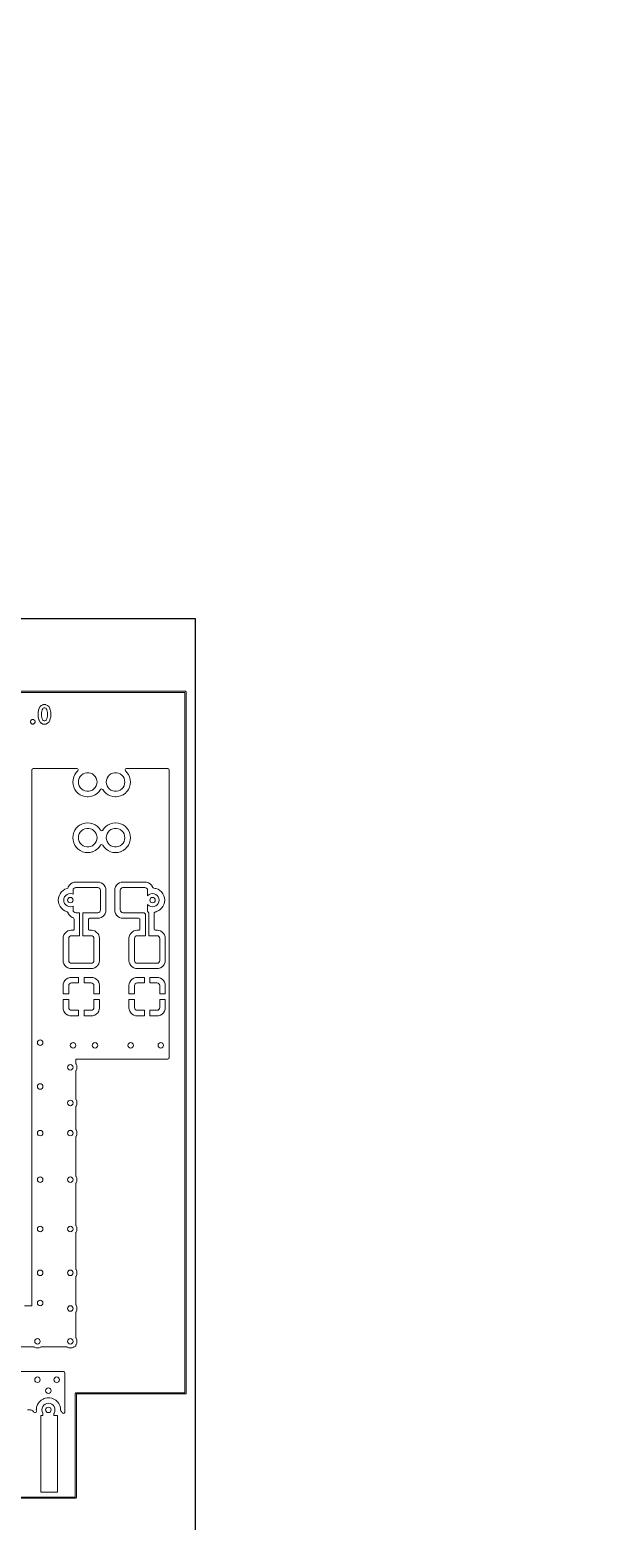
# Model space of a CAD drawing. Header units: millimetres. Extents: x 0 to 594, y 0 to 420.
# Drawn here: x 491.6 to 594, y 147.9 to 420 of the extents above; entities that cross this region are included whole.
import ezdxf

# ---------------------------------------------------------------- set-up
doc = ezdxf.new("R2010")
doc.units = ezdxf.units.MM
doc.linetypes.add('K5LT32768', pattern=[0])
picture_1 = doc.add_image_def('image2.png', size_in_pixel=(1000, 1000))

msp = doc.modelspace()

# ---------------------------------------------------------------- linework, layer by layer
at = {"color": 7, "linetype": 'K5LT32768', "lineweight": 18}
for p, q in [((520.01, 299.32), (350.01, 299.32)), ((520.08, 299.29), (520.01, 299.32)), ((350.11, 299.12), (519.91, 299.12)), ((493.65, 296.68), (493.51, 296.54)), ((493.69, 296.71), (493.65, 296.68)), ((493.73, 296.74), (493.69, 296.71)), ((494.02, 296.88), (493.73, 296.74)), ((494.08, 296.9), (494.02, 296.88)), ((494.15, 296.91), (494.08, 296.9)), ((494.44, 296.91), (494.15, 296.91)), ((494.5, 296.9), (494.44, 296.91)), ((494.57, 296.88), (494.5, 296.9)), ((494.86, 296.74), (494.57, 296.88)), ((494.89, 296.71), (494.86, 296.74)), ((494.93, 296.68), (494.89, 296.71)), ((495.08, 296.54), (494.93, 296.68)), ((519.91, 299.12), (519.91, 171.32)), ((520.11, 299.22), (520.08, 299.29)), ((520.11, 171.22), (520.11, 299.22)), ((491.8, 293.97), (491.72, 293.84)), ((491.94, 294.11), (491.8, 293.97)), ((491.97, 294.13), (491.94, 294.11)), ((492, 294.16), (491.97, 294.13)), ((492.04, 294.17), (492, 294.16)), ((492.07, 294.19), (492.04, 294.17)), ((492.11, 294.19), (492.07, 294.19)), ((492.15, 294.2), (492.11, 294.19)), ((492.19, 294.19), (492.15, 294.2)), ((492.23, 294.19), (492.19, 294.19)), ((492.26, 294.17), (492.23, 294.19)), ((492.3, 294.16), (492.26, 294.17)), ((492.33, 294.13), (492.3, 294.16)), ((492.36, 294.11), (492.33, 294.13)), ((492.51, 293.97), (492.36, 294.11)), ((492.58, 293.84), (492.51, 293.97)), ((493.15, 295.51), (493.14, 295.47)), ((493.14, 295.47), (493.14, 294.76)), ((493.14, 294.76), (493.15, 294.72)), ((493.29, 296.12), (493.15, 295.54)), ((493.15, 295.54), (493.15, 295.51)), ((493.15, 294.72), (493.15, 294.68)), ((493.15, 294.68), (493.29, 294.11)), ((493.3, 296.15), (493.29, 296.12)), ((493.29, 294.11), (493.3, 294.08)), ((493.31, 296.18), (493.3, 296.15)), ((493.3, 294.08), (493.31, 294.05)), ((493.45, 296.46), (493.31, 296.18)), ((493.31, 294.05), (493.45, 293.77)), ((493.49, 296.5), (493.45, 296.46)), ((493.51, 296.54), (493.49, 296.5)), ((493.74, 295.44), (493.86, 295.94)), ((493.74, 294.79), (493.74, 295.44)), ((493.86, 294.29), (493.74, 294.79)), ((493.86, 295.94), (493.97, 296.15)), ((493.97, 294.08), (493.86, 294.29)), ((493.97, 296.15), (494.04, 296.23)), ((494.04, 294), (493.97, 294.08)), ((494.04, 296.23), (494.22, 296.31)), ((494.22, 293.91), (494.04, 294)), ((494.22, 296.31), (494.37, 296.31)), ((494.37, 293.91), (494.22, 293.91)), ((494.37, 296.31), (494.54, 296.23)), ((494.54, 294), (494.37, 293.91)), ((494.54, 296.23), (494.62, 296.15)), ((494.62, 294.08), (494.54, 294)), ((494.62, 296.15), (494.72, 295.94)), ((494.72, 294.29), (494.62, 294.08)), ((494.72, 295.94), (494.85, 295.44)), ((494.85, 294.79), (494.72, 294.29)), ((494.85, 295.44), (494.85, 294.79)), ((495.1, 296.5), (495.08, 296.54)), ((495.13, 296.46), (495.1, 296.5)), ((495.28, 296.18), (495.13, 296.46)), ((495.13, 293.77), (495.28, 294.05)), ((495.28, 296.15), (495.28, 296.18)), ((495.3, 296.12), (495.28, 296.15)), ((495.28, 294.08), (495.3, 294.11)), ((495.28, 294.05), (495.28, 294.08)), ((495.44, 295.54), (495.3, 296.12)), ((495.3, 294.11), (495.44, 294.68)), ((495.44, 295.51), (495.44, 295.54)), ((495.45, 295.47), (495.44, 295.51)), ((495.44, 294.72), (495.45, 294.76)), ((495.44, 294.68), (495.44, 294.72)), ((495.45, 294.76), (495.45, 295.47)), ((491.72, 293.84), (491.72, 293.68)), ((491.72, 293.68), (491.76, 293.61)), ((491.76, 293.61), (491.8, 293.55)), ((491.8, 293.55), (491.94, 293.4)), ((491.94, 293.4), (491.96, 293.39)), ((491.96, 293.39), (491.97, 293.38)), ((491.97, 293.38), (492, 293.36)), ((492, 293.36), (492.04, 293.34)), ((492.04, 293.34), (492.07, 293.33)), ((492.07, 293.33), (492.11, 293.33)), ((492.11, 293.33), (492.15, 293.31)), ((492.15, 293.31), (492.19, 293.33)), ((492.19, 293.33), (492.23, 293.33)), ((492.23, 293.33), (492.26, 293.34)), ((492.26, 293.34), (492.3, 293.36)), ((492.3, 293.36), (492.33, 293.38)), ((492.33, 293.38), (492.34, 293.39)), ((492.34, 293.39), (492.36, 293.4)), ((492.36, 293.4), (492.51, 293.55)), ((492.51, 293.55), (492.55, 293.61)), ((492.55, 293.61), (492.58, 293.68)), ((492.58, 293.68), (492.58, 293.84)), ((493.45, 293.77), (493.49, 293.73)), ((493.49, 293.73), (493.51, 293.69)), ((493.51, 293.69), (493.65, 293.55)), ((493.65, 293.55), (493.69, 293.52)), ((493.69, 293.52), (493.73, 293.49)), ((493.73, 293.49), (494.02, 293.35)), ((494.02, 293.35), (494.08, 293.33)), ((494.08, 293.33), (494.15, 293.31)), ((494.15, 293.31), (494.44, 293.31)), ((494.44, 293.31), (494.5, 293.33)), ((494.5, 293.33), (494.57, 293.35)), ((494.57, 293.35), (494.86, 293.49)), ((494.86, 293.49), (494.89, 293.52)), ((494.89, 293.52), (494.93, 293.55)), ((494.93, 293.55), (495.08, 293.69)), ((495.08, 293.69), (495.1, 293.73)), ((495.1, 293.73), (495.13, 293.77)), ((492.04, 285.07), (492.01, 284.97)), ((492.01, 284.97), (492.01, 187.22)), ((492.13, 285.18), (492.04, 285.07)), ((492.26, 285.22), (492.13, 285.18)), ((500.21, 285.22), (492.26, 285.22)), ((499.47, 282.82), (499.5, 283.09)), ((499.5, 283.09), (499.51, 283.24)), ((499.51, 283.24), (499.62, 283.67)), ((499.62, 283.67), (499.63, 283.7)), ((499.63, 283.7), (499.83, 284.13)), ((499.83, 284.13), (499.84, 284.14)), ((499.84, 284.14), (500.1, 284.52)), ((500.1, 284.52), (500.21, 284.62)), ((500.22, 285.22), (500.21, 285.22)), ((500.21, 284.62), (500.38, 284.79)), ((500.36, 285.17), (500.22, 285.22)), ((500.44, 285.06), (500.36, 285.17)), ((500.38, 284.79), (500.45, 284.92)), ((500.45, 284.92), (500.44, 285.06)), ((500.52, 283.13), (500.48, 282.77)), ((500.63, 283.46), (500.52, 283.13)), ((500.81, 283.77), (500.63, 283.46)), ((501.04, 284.04), (500.81, 283.77)), ((501.33, 284.24), (501.04, 284.04)), ((501.66, 284.39), (501.33, 284.24)), ((502, 284.46), (501.66, 284.39)), ((502.36, 284.46), (502, 284.46)), ((502.71, 284.39), (502.36, 284.46)), ((503.03, 284.24), (502.71, 284.39)), ((503.32, 284.04), (503.03, 284.24)), ((503.56, 283.77), (503.32, 284.04)), ((503.73, 283.46), (503.56, 283.77)), ((503.84, 283.13), (503.73, 283.46)), ((503.88, 282.77), (503.84, 283.13)), ((505.6, 283.13), (505.56, 282.77)), ((505.71, 283.46), (505.6, 283.13)), ((505.89, 283.77), (505.71, 283.46)), ((506.12, 284.04), (505.89, 283.77)), ((506.41, 284.24), (506.12, 284.04)), ((506.74, 284.39), (506.41, 284.24)), ((507.08, 284.46), (506.74, 284.39)), ((507.44, 284.46), (507.08, 284.46)), ((507.79, 284.39), (507.44, 284.46)), ((508.11, 284.24), (507.79, 284.39)), ((508.4, 284.04), (508.11, 284.24)), ((508.64, 283.77), (508.4, 284.04)), ((508.81, 283.46), (508.64, 283.77)), ((508.92, 283.13), (508.81, 283.46)), ((508.96, 282.77), (508.92, 283.13)), ((509.01, 285.07), (508.99, 284.93)), ((508.99, 284.93), (509.05, 284.81)), ((509.1, 285.18), (509.01, 285.07)), ((509.05, 284.81), (509.06, 284.79)), ((509.06, 284.79), (509.34, 284.52)), ((509.24, 285.22), (509.1, 285.18)), ((516.77, 285.22), (509.24, 285.22)), ((509.34, 284.52), (509.61, 284.13)), ((509.61, 284.13), (509.81, 283.7)), ((509.81, 283.7), (509.93, 283.24)), ((509.93, 283.24), (509.97, 282.77)), ((516.87, 285.19), (516.77, 285.22)), ((516.97, 285.1), (516.87, 285.19)), ((517.01, 284.97), (516.97, 285.1)), ((517.01, 272.61), (517.01, 284.97)), ((499.47, 282.77), (499.47, 282.82)), ((499.51, 282.3), (499.47, 282.77)), ((499.63, 281.85), (499.51, 282.3)), ((499.83, 281.42), (499.63, 281.85)), ((500.1, 281.03), (499.83, 281.42)), ((500.44, 280.7), (500.1, 281.03)), ((500.83, 280.42), (500.44, 280.7)), ((500.48, 282.77), (500.52, 282.42)), ((500.52, 282.42), (500.63, 282.08)), ((500.63, 282.08), (500.81, 281.77)), ((500.81, 281.77), (501.04, 281.51)), ((501.25, 280.22), (500.83, 280.42)), ((501.04, 281.51), (501.33, 281.3)), ((501.33, 281.3), (501.66, 281.16)), ((501.66, 281.16), (502, 281.08)), ((502, 281.08), (502.36, 281.08)), ((502.36, 281.08), (502.71, 281.16)), ((502.71, 281.16), (503.03, 281.3)), ((503.03, 281.3), (503.32, 281.51)), ((503.54, 280.42), (503.11, 280.22)), ((503.32, 281.51), (503.56, 281.77)), ((503.8, 280.61), (503.54, 280.42)), ((503.56, 281.77), (503.73, 282.08)), ((503.73, 282.08), (503.84, 282.42)), ((503.92, 280.7), (503.8, 280.61)), ((503.84, 282.42), (503.88, 282.77)), ((504.26, 281.03), (503.92, 280.7)), ((504.52, 281.4), (504.26, 281.03)), ((504.55, 281.44), (504.52, 281.4)), ((504.68, 281.5), (504.55, 281.44)), ((504.82, 281.49), (504.68, 281.5)), ((504.92, 281.4), (504.82, 281.49)), ((505.18, 281.03), (504.92, 281.4)), ((505.52, 280.7), (505.18, 281.03)), ((505.91, 280.42), (505.52, 280.7)), ((505.56, 282.77), (505.6, 282.42)), ((505.6, 282.42), (505.71, 282.08)), ((505.71, 282.08), (505.89, 281.77)), ((505.89, 281.77), (506.12, 281.51)), ((506.33, 280.22), (505.91, 280.42)), ((506.12, 281.51), (506.41, 281.3)), ((506.41, 281.3), (506.74, 281.16)), ((506.74, 281.16), (507.08, 281.08)), ((507.08, 281.08), (507.44, 281.08)), ((507.44, 281.08), (507.79, 281.16)), ((507.79, 281.16), (508.11, 281.3)), ((508.11, 281.3), (508.4, 281.51)), ((508.62, 280.42), (508.19, 280.22)), ((508.4, 281.51), (508.64, 281.77)), ((508.88, 280.61), (508.62, 280.42)), ((508.64, 281.77), (508.81, 282.08)), ((508.81, 282.08), (508.92, 282.42)), ((509, 280.7), (508.88, 280.61)), ((508.92, 282.42), (508.96, 282.77)), ((509.34, 281.03), (509, 280.7)), ((509.4, 281.12), (509.34, 281.03)), ((509.61, 281.42), (509.4, 281.12)), ((509.8, 281.83), (509.61, 281.42)), ((509.81, 281.85), (509.8, 281.83)), ((509.93, 282.3), (509.81, 281.85)), ((509.97, 282.77), (509.93, 282.3)), ((501.71, 280.1), (501.25, 280.22)), ((502.1, 280.07), (501.71, 280.1)), ((502.18, 280.06), (502.1, 280.07)), ((502.28, 280.07), (502.18, 280.06)), ((502.65, 280.1), (502.28, 280.07)), ((503.11, 280.22), (502.65, 280.1)), ((506.79, 280.1), (506.33, 280.22)), ((507.18, 280.07), (506.79, 280.1)), ((507.26, 280.06), (507.18, 280.07)), ((507.36, 280.07), (507.26, 280.06)), ((507.73, 280.1), (507.36, 280.07)), ((508.19, 280.22), (507.73, 280.1)), ((500.44, 274.69), (500.83, 274.96)), ((500.83, 274.96), (500.87, 274.98)), ((500.87, 274.98), (501.25, 275.16)), ((501.25, 275.16), (501.71, 275.28)), ((501.71, 275.28), (502.18, 275.32)), ((502.18, 275.32), (502.65, 275.28)), ((502.65, 275.28), (503.11, 275.16)), ((503.11, 275.16), (503.54, 274.96)), ((503.54, 274.96), (503.92, 274.69)), ((505.52, 274.69), (505.91, 274.96)), ((505.91, 274.96), (505.95, 274.98)), ((505.95, 274.98), (506.33, 275.16)), ((506.33, 275.16), (506.79, 275.28)), ((506.79, 275.28), (507.26, 275.32)), ((507.26, 275.32), (507.73, 275.28)), ((507.73, 275.28), (508.19, 275.16)), ((508.19, 275.16), (508.62, 274.96)), ((508.62, 274.96), (509, 274.69)), ((499.47, 272.61), (499.51, 273.08)), ((499.51, 272.14), (499.47, 272.61)), ((499.51, 273.08), (499.61, 273.45)), ((499.63, 271.69), (499.51, 272.14)), ((499.61, 273.45), (499.63, 273.54)), ((499.63, 273.54), (499.83, 273.97)), ((499.83, 273.97), (499.84, 273.98)), ((499.84, 273.98), (500.1, 274.36)), ((500.1, 274.36), (500.44, 274.69)), ((500.52, 272.97), (500.48, 272.61)), ((500.48, 272.61), (500.52, 272.26)), ((500.63, 273.3), (500.52, 272.97)), ((500.52, 272.26), (500.63, 271.92)), ((500.81, 273.61), (500.63, 273.3)), ((501.04, 273.88), (500.81, 273.61)), ((501.33, 274.08), (501.04, 273.88)), ((501.66, 274.23), (501.33, 274.08)), ((502, 274.3), (501.66, 274.23)), ((502.36, 274.3), (502, 274.3)), ((502.71, 274.23), (502.36, 274.3)), ((503.03, 274.08), (502.71, 274.23)), ((503.32, 273.88), (503.03, 274.08)), ((503.56, 273.61), (503.32, 273.88)), ((503.73, 273.3), (503.56, 273.61)), ((503.84, 272.97), (503.73, 273.3)), ((503.73, 271.92), (503.84, 272.26)), ((503.88, 272.61), (503.84, 272.97)), ((503.84, 272.26), (503.88, 272.61)), ((503.92, 274.69), (504.26, 274.36)), ((504.26, 274.36), (504.52, 273.98)), ((504.52, 273.98), (504.63, 273.9)), ((504.63, 273.9), (504.77, 273.88)), ((504.77, 273.88), (504.89, 273.95)), ((504.89, 273.95), (504.92, 273.98)), ((504.92, 273.98), (505.18, 274.36)), ((505.18, 274.36), (505.52, 274.69)), ((505.6, 272.97), (505.56, 272.61)), ((505.56, 272.61), (505.6, 272.26)), ((505.71, 273.3), (505.6, 272.97)), ((505.6, 272.26), (505.71, 271.92)), ((505.89, 273.61), (505.71, 273.3)), ((506.12, 273.88), (505.89, 273.61)), ((506.41, 274.08), (506.12, 273.88)), ((506.74, 274.23), (506.41, 274.08)), ((507.08, 274.3), (506.74, 274.23)), ((507.44, 274.3), (507.08, 274.3)), ((507.79, 274.23), (507.44, 274.3)), ((508.11, 274.08), (507.79, 274.23)), ((508.4, 273.88), (508.11, 274.08)), ((508.64, 273.61), (508.4, 273.88)), ((508.81, 273.3), (508.64, 273.61)), ((508.92, 272.97), (508.81, 273.3)), ((508.81, 271.92), (508.92, 272.26)), ((508.96, 272.61), (508.92, 272.97)), ((508.92, 272.26), (508.96, 272.61)), ((509, 274.69), (509.34, 274.36)), ((509.34, 274.36), (509.61, 273.97)), ((509.61, 273.97), (509.81, 273.54)), ((509.81, 273.54), (509.93, 273.08)), ((509.93, 272.14), (509.81, 271.69)), ((509.93, 273.08), (509.97, 272.61)), ((509.97, 272.61), (509.93, 272.14)), ((517.01, 250.12), (517.01, 272.61)), ((499.83, 271.26), (499.63, 271.69)), ((500.1, 270.87), (499.83, 271.26)), ((500.44, 270.54), (500.1, 270.87)), ((500.83, 270.26), (500.44, 270.54)), ((500.63, 271.92), (500.81, 271.61)), ((500.81, 271.61), (501.04, 271.35)), ((501.25, 270.06), (500.83, 270.26)), ((501.04, 271.35), (501.33, 271.14)), ((501.71, 269.94), (501.25, 270.06)), ((501.33, 271.14), (501.66, 271)), ((501.66, 271), (502, 270.92)), ((502.1, 269.91), (501.71, 269.94)), ((502, 270.92), (502.36, 270.92)), ((502.18, 269.9), (502.1, 269.91)), ((502.28, 269.91), (502.18, 269.9)), ((502.65, 269.94), (502.28, 269.91)), ((502.36, 270.92), (502.71, 271)), ((503.01, 270.04), (502.65, 269.94)), ((502.71, 271), (503.03, 271.14)), ((503.11, 270.06), (503.01, 270.04)), ((503.03, 271.14), (503.32, 271.35)), ((503.54, 270.26), (503.11, 270.06)), ((503.32, 271.35), (503.56, 271.61)), ((503.81, 270.45), (503.54, 270.26)), ((503.56, 271.61), (503.73, 271.92)), ((503.92, 270.54), (503.81, 270.45)), ((504.26, 270.87), (503.92, 270.54)), ((504.52, 271.24), (504.26, 270.87)), ((504.55, 271.28), (504.52, 271.24)), ((504.68, 271.34), (504.55, 271.28)), ((504.82, 271.33), (504.68, 271.34)), ((504.92, 271.24), (504.82, 271.33)), ((505.18, 270.87), (504.92, 271.24)), ((505.52, 270.54), (505.18, 270.87)), ((505.91, 270.26), (505.52, 270.54)), ((505.71, 271.92), (505.89, 271.61)), ((505.89, 271.61), (506.12, 271.35)), ((506.33, 270.06), (505.91, 270.26)), ((506.12, 271.35), (506.41, 271.14)), ((506.79, 269.94), (506.33, 270.06)), ((506.41, 271.14), (506.74, 271)), ((506.74, 271), (507.08, 270.92)), ((507.18, 269.91), (506.79, 269.94)), ((507.08, 270.92), (507.44, 270.92)), ((507.26, 269.9), (507.18, 269.91)), ((507.36, 269.91), (507.26, 269.9)), ((507.73, 269.94), (507.36, 269.91)), ((507.44, 270.92), (507.79, 271)), ((508.09, 270.04), (507.73, 269.94)), ((507.79, 271), (508.11, 271.14)), ((508.19, 270.06), (508.09, 270.04)), ((508.11, 271.14), (508.4, 271.35)), ((508.62, 270.26), (508.19, 270.06)), ((508.4, 271.35), (508.64, 271.61)), ((508.89, 270.45), (508.62, 270.26)), ((508.64, 271.61), (508.81, 271.92)), ((509, 270.54), (508.89, 270.45)), ((509.34, 270.87), (509, 270.54)), ((509.47, 271.05), (509.34, 270.87)), ((509.61, 271.26), (509.47, 271.05)), ((509.65, 271.34), (509.61, 271.26)), ((509.81, 271.69), (509.65, 271.34)), ((498.64, 263.66), (498.83, 263.95)), ((498.83, 263.95), (499.08, 264.2)), ((499.08, 264.2), (499.37, 264.39)), ((499.37, 264.39), (499.71, 264.5)), ((499.71, 264.5), (499.91, 264.52)), ((499.91, 264.52), (504.11, 264.52)), ((504.11, 264.52), (504.32, 264.5)), ((504.32, 264.5), (504.65, 264.39)), ((504.65, 264.39), (504.95, 264.2)), ((504.95, 264.2), (505.2, 263.95)), ((505.2, 263.95), (505.38, 263.66)), ((507.24, 263.66), (507.43, 263.95)), ((507.43, 263.95), (507.68, 264.2)), ((507.68, 264.2), (507.97, 264.39)), ((507.97, 264.39), (508.31, 264.5)), ((508.31, 264.5), (508.51, 264.52)), ((508.51, 264.52), (512.71, 264.52)), ((512.71, 264.52), (512.92, 264.5)), ((512.92, 264.5), (513.25, 264.39)), ((513.25, 264.39), (513.55, 264.2)), ((513.55, 264.2), (513.8, 263.95)), ((513.8, 263.95), (513.98, 263.66)), ((496.8, 261.22), (496.84, 261.62)), ((496.84, 260.81), (496.8, 261.22)), ((496.84, 261.62), (496.95, 262.01)), ((496.95, 262.01), (497.13, 262.38)), ((497.13, 262.38), (497.35, 262.67)), ((497.35, 262.67), (497.38, 262.71)), ((497.38, 262.71), (497.68, 262.98)), ((497.68, 262.98), (498.03, 263.2)), ((497.85, 261.53), (497.81, 261.22)), ((497.81, 261.22), (497.85, 260.91)), ((497.97, 261.82), (497.85, 261.53)), ((498.16, 262.07), (497.97, 261.82)), ((498.03, 263.2), (498.41, 263.34)), ((498.41, 262.26), (498.16, 262.07)), ((498.41, 263.34), (498.42, 263.35)), ((498.7, 262.38), (498.41, 262.26)), ((498.42, 263.35), (498.53, 263.41)), ((498.42, 263.35), (498.42, 263.35)), ((498.53, 263.41), (498.59, 263.51)), ((498.59, 263.51), (498.64, 263.66)), ((499.01, 262.42), (498.7, 262.38)), ((499.32, 262.38), (499.01, 262.42)), ((499.51, 262.3), (499.32, 262.38)), ((499.55, 263.21), (499.51, 263.02)), ((499.51, 263.02), (499.51, 262.3)), ((499.66, 263.37), (499.55, 263.21)), ((499.82, 263.48), (499.66, 263.37)), ((500.01, 263.52), (499.82, 263.48)), ((504.01, 263.52), (500.01, 263.52)), ((504.2, 263.48), (504.01, 263.52)), ((504.37, 263.37), (504.2, 263.48)), ((504.48, 263.21), (504.37, 263.37)), ((504.51, 263.02), (504.48, 263.21)), ((504.51, 259.42), (504.51, 263.02)), ((505.38, 263.66), (505.42, 263.55)), ((505.42, 263.55), (505.49, 263.32)), ((505.49, 263.32), (505.51, 263.12)), ((505.51, 263.12), (505.51, 259.32)), ((507.11, 263.12), (507.13, 263.32)), ((507.11, 259.32), (507.11, 263.12)), ((507.13, 263.32), (507.24, 263.66)), ((508.15, 263.21), (508.11, 263.02)), ((508.11, 263.02), (508.11, 259.42)), ((508.26, 263.37), (508.15, 263.21)), ((508.42, 263.48), (508.26, 263.37)), ((508.61, 263.52), (508.42, 263.48)), ((512.61, 263.52), (508.61, 263.52)), ((512.8, 263.48), (512.61, 263.52)), ((512.97, 263.37), (512.8, 263.48)), ((513.08, 263.21), (512.97, 263.37)), ((513.11, 263.02), (513.08, 263.21)), ((513.11, 262), (513.11, 263.02)), ((513.16, 262.07), (513.11, 262)), ((513.41, 262.26), (513.16, 262.07)), ((513.7, 262.38), (513.41, 262.26)), ((514.01, 262.42), (513.7, 262.38)), ((513.98, 263.66), (514.01, 263.59)), ((514.01, 263.59), (514.09, 263.47)), ((514.32, 262.38), (514.01, 262.42)), ((514.09, 263.47), (514.21, 263.42)), ((514.21, 263.42), (514.21, 263.42)), ((514.21, 263.42), (514.21, 263.42)), ((514.21, 263.42), (514.21, 263.42)), ((514.21, 263.42), (514.22, 263.42)), ((514.22, 263.42), (514.47, 263.37)), ((514.61, 262.26), (514.32, 262.38)), ((514.47, 263.37), (514.62, 263.34)), ((514.86, 262.07), (514.61, 262.26)), ((514.62, 263.34), (515, 263.2)), ((515.05, 261.82), (514.86, 262.07)), ((515, 263.2), (515.35, 262.98)), ((515.17, 261.53), (515.05, 261.82)), ((515.21, 261.22), (515.17, 261.53)), ((515.17, 260.91), (515.21, 261.22)), ((515.35, 262.98), (515.65, 262.71)), ((515.65, 262.71), (515.89, 262.38)), ((515.89, 262.38), (516.07, 262.01)), ((516.07, 262.01), (516.19, 261.62)), ((516.19, 261.62), (516.22, 261.22)), ((516.22, 261.22), (516.19, 260.81)), ((496.95, 260.42), (496.84, 260.81)), ((497.13, 260.05), (496.95, 260.42)), ((497.38, 259.73), (497.13, 260.05)), ((497.68, 259.45), (497.38, 259.73)), ((498.03, 259.24), (497.68, 259.45)), ((497.85, 260.91), (497.97, 260.62)), ((497.97, 260.62), (498.16, 260.37)), ((498.41, 259.09), (498.03, 259.24)), ((498.16, 260.37), (498.41, 260.18)), ((498.41, 260.18), (498.7, 260.06)), ((498.42, 259.09), (498.41, 259.09)), ((498.42, 259.08), (498.42, 259.09)), ((498.52, 259.04), (498.42, 259.08)), ((498.59, 258.93), (498.52, 259.04)), ((498.64, 258.78), (498.59, 258.93)), ((498.83, 258.48), (498.64, 258.78)), ((498.7, 260.06), (499.01, 260.02)), ((499.01, 260.02), (499.32, 260.06)), ((499.32, 260.06), (499.51, 260.14)), ((499.51, 260.14), (499.51, 259.42)), ((499.51, 259.42), (499.55, 259.23)), ((499.55, 259.23), (499.66, 259.06)), ((499.66, 259.06), (499.82, 258.95)), ((499.82, 258.95), (500.01, 258.92)), ((500.01, 258.92), (500.71, 258.92)), ((500.71, 258.92), (500.71, 254.72)), ((501.31, 254.72), (501.31, 258.92)), ((501.31, 258.92), (504.01, 258.92)), ((504.01, 258.92), (504.2, 258.95)), ((504.2, 258.95), (504.37, 259.06)), ((504.37, 259.06), (504.48, 259.23)), ((504.48, 259.23), (504.51, 259.42)), ((505.35, 258.72), (505.2, 258.48)), ((505.38, 258.78), (505.35, 258.72)), ((505.49, 259.11), (505.38, 258.78)), ((505.51, 259.32), (505.49, 259.11)), ((507.13, 259.11), (507.11, 259.32)), ((507.24, 258.78), (507.13, 259.11)), ((507.43, 258.48), (507.24, 258.78)), ((508.11, 259.42), (508.15, 259.23)), ((508.15, 259.23), (508.26, 259.06)), ((508.26, 259.06), (508.42, 258.95)), ((508.42, 258.95), (508.61, 258.92)), ((508.61, 258.92), (512.49, 258.92)), ((512.49, 258.92), (512.71, 258.69)), ((512.71, 258.69), (512.71, 254.72)), ((513.06, 259.2), (513.08, 259.23)), ((513.23, 259.03), (513.06, 259.2)), ((513.08, 259.23), (513.11, 259.42)), ((513.11, 259.42), (513.11, 260.44)), ((513.11, 260.44), (513.16, 260.37)), ((513.16, 260.37), (513.41, 260.18)), ((513.25, 258.99), (513.23, 259.03)), ((513.27, 258.97), (513.25, 258.99)), ((513.28, 258.93), (513.27, 258.97)), ((513.3, 258.89), (513.28, 258.93)), ((513.3, 258.85), (513.3, 258.89)), ((513.31, 258.82), (513.3, 258.85)), ((513.31, 254.72), (513.31, 258.82)), ((513.41, 260.18), (513.7, 260.06)), ((513.7, 260.06), (514.01, 260.02)), ((514.01, 260.02), (514.32, 260.06)), ((514.32, 258.85), (514.31, 258.76)), ((514.31, 258.76), (514.31, 258.75)), ((514.31, 258.75), (514.31, 255.97)), ((514.32, 260.06), (514.61, 260.18)), ((514.33, 258.89), (514.32, 258.85)), ((514.4, 259.01), (514.33, 258.89)), ((514.52, 259.07), (514.4, 259.01)), ((514.62, 259.09), (514.52, 259.07)), ((514.61, 260.18), (514.86, 260.37)), ((514.65, 259.1), (514.62, 259.09)), ((514.85, 259.18), (514.65, 259.1)), ((515, 259.24), (514.85, 259.18)), ((514.86, 260.37), (515.05, 260.62)), ((515.15, 259.33), (515, 259.24)), ((515.05, 260.62), (515.17, 260.91)), ((515.35, 259.45), (515.15, 259.33)), ((515.65, 259.73), (515.35, 259.45)), ((515.89, 260.05), (515.65, 259.73)), ((516.07, 260.42), (515.89, 260.05)), ((516.19, 260.81), (516.07, 260.42)), ((499.08, 258.23), (498.83, 258.48)), ((499.37, 258.05), (499.08, 258.23)), ((499.54, 257.99), (499.37, 258.05)), ((499.57, 257.98), (499.54, 257.99)), ((499.67, 257.89), (499.57, 257.98)), ((499.6, 255.76), (499.69, 255.86)), ((499.71, 257.76), (499.67, 257.89)), ((499.69, 255.86), (499.71, 255.97)), ((499.71, 255.97), (499.71, 257.76)), ((502.34, 257.77), (502.31, 257.67)), ((502.31, 257.67), (502.31, 255.97)), ((502.31, 255.97), (502.35, 255.83)), ((502.43, 257.88), (502.34, 257.77)), ((502.35, 255.83), (502.46, 255.74)), ((502.56, 257.92), (502.43, 257.88)), ((504.11, 257.92), (502.56, 257.92)), ((504.32, 257.94), (504.11, 257.92)), ((504.65, 258.05), (504.32, 257.94)), ((504.95, 258.23), (504.65, 258.05)), ((505.2, 258.48), (504.95, 258.23)), ((507.68, 258.23), (507.43, 258.48)), ((507.97, 258.05), (507.68, 258.23)), ((508.31, 257.94), (507.97, 258.05)), ((508.51, 257.92), (508.31, 257.94)), ((511.46, 257.92), (508.51, 257.92)), ((511.57, 257.89), (511.46, 257.92)), ((511.67, 257.8), (511.57, 257.89)), ((511.6, 255.76), (511.69, 255.86)), ((511.71, 257.67), (511.67, 257.8)), ((511.69, 255.86), (511.71, 255.97)), ((511.71, 255.97), (511.71, 257.67)), ((514.31, 255.97), (514.35, 255.83)), ((514.35, 255.83), (514.46, 255.74)), ((497.71, 254.32), (497.73, 254.52)), ((497.71, 250.12), (497.71, 254.32)), ((497.73, 254.52), (497.84, 254.86)), ((497.84, 254.86), (498.03, 255.15)), ((498.03, 255.15), (498.28, 255.4)), ((498.28, 255.4), (498.57, 255.59)), ((498.57, 255.59), (498.91, 255.7)), ((498.75, 254.41), (498.71, 254.22)), ((498.71, 254.22), (498.71, 250.22)), ((498.86, 254.57), (498.75, 254.41)), ((499.02, 254.68), (498.86, 254.57)), ((498.91, 255.7), (499.11, 255.72)), ((499.21, 254.72), (499.02, 254.68)), ((499.11, 255.72), (499.46, 255.72)), ((500.71, 254.72), (499.21, 254.72)), ((499.46, 255.72), (499.6, 255.76)), ((502.81, 254.72), (501.31, 254.72)), ((502.46, 255.74), (502.56, 255.72)), ((502.56, 255.72), (502.91, 255.72)), ((503, 254.68), (502.81, 254.72)), ((502.91, 255.72), (503.12, 255.7)), ((503.17, 254.57), (503, 254.68)), ((503.12, 255.7), (503.45, 255.59)), ((503.28, 254.41), (503.17, 254.57)), ((503.31, 254.22), (503.28, 254.41)), ((503.31, 250.22), (503.31, 254.22)), ((503.45, 255.59), (503.75, 255.4)), ((503.75, 255.4), (504, 255.15)), ((504, 255.15), (504.18, 254.86)), ((504.18, 254.86), (504.29, 254.52)), ((504.29, 254.52), (504.31, 254.32)), ((504.31, 254.32), (504.31, 250.12)), ((509.71, 254.32), (509.73, 254.52)), ((509.71, 250.12), (509.71, 254.32)), ((509.73, 254.52), (509.84, 254.86)), ((509.84, 254.86), (510.03, 255.15)), ((510.03, 255.15), (510.28, 255.4)), ((510.28, 255.4), (510.57, 255.59)), ((510.57, 255.59), (510.91, 255.7)), ((510.75, 254.41), (510.71, 254.22)), ((510.71, 254.22), (510.71, 250.22)), ((510.86, 254.57), (510.75, 254.41)), ((511.02, 254.68), (510.86, 254.57)), ((510.91, 255.7), (511.11, 255.72)), ((511.21, 254.72), (511.02, 254.68)), ((511.11, 255.72), (511.46, 255.72)), ((512.71, 254.72), (511.21, 254.72)), ((511.46, 255.72), (511.6, 255.76)), ((514.81, 254.72), (513.31, 254.72)), ((514.46, 255.74), (514.56, 255.72)), ((514.56, 255.72), (514.91, 255.72)), ((515, 254.68), (514.81, 254.72)), ((514.91, 255.72), (515.12, 255.7)), ((515.17, 254.57), (515, 254.68)), ((515.12, 255.7), (515.45, 255.59)), ((515.28, 254.41), (515.17, 254.57)), ((515.31, 254.22), (515.28, 254.41)), ((515.31, 250.22), (515.31, 254.22)), ((515.45, 255.59), (515.75, 255.4)), ((515.75, 255.4), (516, 255.15)), ((516, 255.15), (516.18, 254.86)), ((516.18, 254.86), (516.29, 254.52)), ((516.29, 254.52), (516.31, 254.32)), ((516.31, 254.32), (516.31, 250.12)), ((497.73, 249.91), (497.71, 250.12)), ((497.84, 249.58), (497.73, 249.91)), ((498.03, 249.28), (497.84, 249.58)), ((498.28, 249.03), (498.03, 249.28)), ((498.57, 248.85), (498.28, 249.03)), ((498.91, 248.74), (498.57, 248.85)), ((498.71, 250.22), (498.75, 250.03)), ((498.75, 250.03), (498.86, 249.86)), ((498.86, 249.86), (499.02, 249.75)), ((499.11, 248.72), (498.91, 248.74)), ((499.02, 249.75), (499.21, 249.72)), ((502.91, 248.72), (499.11, 248.72)), ((499.21, 249.72), (502.81, 249.72)), ((502.81, 249.72), (503, 249.75)), ((503.12, 248.74), (502.91, 248.72)), ((503, 249.75), (503.17, 249.86)), ((503.45, 248.85), (503.12, 248.74)), ((503.17, 249.86), (503.28, 250.03)), ((503.28, 250.03), (503.31, 250.22)), ((503.75, 249.03), (503.45, 248.85)), ((504, 249.28), (503.75, 249.03)), ((504.11, 249.46), (504, 249.28)), ((504.18, 249.58), (504.11, 249.46)), ((504.29, 249.91), (504.18, 249.58)), ((504.31, 250.12), (504.29, 249.91)), ((509.73, 249.91), (509.71, 250.12)), ((509.84, 249.58), (509.73, 249.91)), ((510.03, 249.28), (509.84, 249.58)), ((510.28, 249.03), (510.03, 249.28)), ((510.57, 248.85), (510.28, 249.03)), ((510.91, 248.74), (510.57, 248.85)), ((510.71, 250.22), (510.75, 250.03)), ((510.75, 250.03), (510.86, 249.86)), ((510.86, 249.86), (511.02, 249.75)), ((511.11, 248.72), (510.91, 248.74)), ((511.02, 249.75), (511.21, 249.72)), ((514.91, 248.72), (511.11, 248.72)), ((511.21, 249.72), (514.81, 249.72)), ((514.81, 249.72), (515, 249.75)), ((515.12, 248.74), (514.91, 248.72)), ((515, 249.75), (515.17, 249.86)), ((515.45, 248.85), (515.12, 248.74)), ((515.17, 249.86), (515.28, 250.03)), ((515.28, 250.03), (515.31, 250.22)), ((515.75, 249.03), (515.45, 248.85)), ((516, 249.28), (515.75, 249.03)), ((516.11, 249.46), (516, 249.28)), ((516.18, 249.58), (516.11, 249.46)), ((516.29, 249.91), (516.18, 249.58)), ((516.31, 250.12), (516.29, 249.91)), ((517.01, 244.12), (517.01, 250.12)), ((497.71, 245.72), (497.73, 245.92)), ((497.71, 244.12), (497.71, 245.72)), ((497.73, 245.92), (497.84, 246.25)), ((497.84, 246.25), (498.03, 246.55)), ((498.03, 246.55), (498.28, 246.8)), ((498.28, 246.8), (498.58, 246.99)), ((498.58, 246.99), (498.91, 247.1)), ((498.75, 245.81), (498.71, 245.62)), ((498.71, 245.62), (498.71, 244.12)), ((498.86, 245.97), (498.75, 245.81)), ((499.02, 246.08), (498.86, 245.97)), ((498.91, 247.1), (499.11, 247.12)), ((499.21, 246.12), (499.02, 246.08)), ((499.11, 247.12), (500.51, 247.12)), ((500.51, 246.12), (499.21, 246.12)), ((500.51, 247.12), (500.51, 246.12)), ((501.51, 246.12), (501.51, 247.12)), ((501.51, 247.12), (502.91, 247.12)), ((502.81, 246.12), (501.51, 246.12)), ((503, 246.08), (502.81, 246.12)), ((502.91, 247.12), (503.12, 247.1)), ((503.17, 245.97), (503, 246.08)), ((503.12, 247.1), (503.45, 246.99)), ((503.28, 245.81), (503.17, 245.97)), ((503.31, 245.62), (503.28, 245.81)), ((503.31, 244.12), (503.31, 245.62)), ((503.45, 246.99), (503.75, 246.8)), ((503.75, 246.8), (504, 246.55)), ((504, 246.55), (504.18, 246.25)), ((504.18, 246.25), (504.29, 245.92)), ((504.29, 245.92), (504.31, 245.72)), ((504.31, 245.72), (504.31, 244.12)), ((509.71, 245.72), (509.73, 245.92)), ((509.71, 244.12), (509.71, 245.72)), ((509.73, 245.92), (509.84, 246.25)), ((509.84, 246.25), (510.03, 246.55)), ((510.03, 246.55), (510.28, 246.8)), ((510.28, 246.8), (510.58, 246.99)), ((510.58, 246.99), (510.91, 247.1)), ((510.75, 245.81), (510.71, 245.62)), ((510.71, 245.62), (510.71, 244.12)), ((510.86, 245.97), (510.75, 245.81)), ((511.02, 246.08), (510.86, 245.97)), ((510.91, 247.1), (511.11, 247.12)), ((511.21, 246.12), (511.02, 246.08)), ((511.11, 247.12), (512.51, 247.12)), ((512.51, 246.12), (511.21, 246.12)), ((512.51, 247.12), (512.51, 246.12)), ((513.51, 246.12), (513.51, 247.12)), ((513.51, 247.12), (514.91, 247.12)), ((514.81, 246.12), (513.51, 246.12)), ((515, 246.08), (514.81, 246.12)), ((514.91, 247.12), (515.12, 247.1)), ((515.17, 245.97), (515, 246.08)), ((515.12, 247.1), (515.45, 246.99)), ((515.28, 245.81), (515.17, 245.97)), ((515.31, 245.62), (515.28, 245.81)), ((515.31, 244.12), (515.31, 245.62)), ((515.45, 246.99), (515.75, 246.8)), ((515.75, 246.8), (516, 246.55)), ((516, 246.55), (516.18, 246.25)), ((516.18, 246.25), (516.29, 245.92)), ((516.29, 245.92), (516.31, 245.72)), ((516.31, 245.72), (516.31, 244.12)), ((498.71, 244.12), (497.71, 244.12)), ((497.71, 241.52), (497.71, 243.12)), ((497.71, 243.12), (498.71, 243.12)), ((498.71, 243.12), (498.71, 241.62)), ((504.31, 244.12), (503.31, 244.12)), ((503.31, 241.62), (503.31, 243.12)), ((503.31, 243.12), (504.31, 243.12)), ((504.31, 243.12), (504.31, 241.52)), ((510.71, 244.12), (509.71, 244.12)), ((509.71, 241.52), (509.71, 243.12)), ((509.71, 243.12), (510.71, 243.12)), ((510.71, 243.12), (510.71, 241.62)), ((516.31, 244.12), (515.31, 244.12)), ((515.31, 241.62), (515.31, 243.12)), ((515.31, 243.12), (516.31, 243.12)), ((516.31, 243.12), (516.31, 241.52)), ((517.01, 243.12), (517.01, 244.12)), ((517.01, 232.46), (517.01, 243.12)), ((497.73, 241.31), (497.71, 241.52)), ((497.84, 240.98), (497.73, 241.31)), ((498.03, 240.68), (497.84, 240.98)), ((498.28, 240.43), (498.03, 240.68)), ((498.58, 240.25), (498.28, 240.43)), ((498.91, 240.14), (498.58, 240.25)), ((498.71, 241.62), (498.75, 241.43)), ((498.75, 241.43), (498.86, 241.26)), ((498.86, 241.26), (499.02, 241.15)), ((499.11, 240.12), (498.91, 240.14)), ((499.02, 241.15), (499.21, 241.12)), ((500.51, 240.12), (499.11, 240.12)), ((499.21, 241.12), (500.51, 241.12)), ((500.51, 241.12), (500.51, 240.12)), ((501.51, 240.12), (501.51, 241.12)), ((501.51, 241.12), (502.81, 241.12)), ((502.91, 240.12), (501.51, 240.12)), ((502.81, 241.12), (503, 241.15)), ((503.12, 240.14), (502.91, 240.12)), ((503, 241.15), (503.17, 241.26)), ((503.45, 240.25), (503.12, 240.14)), ((503.17, 241.26), (503.28, 241.43)), ((503.28, 241.43), (503.31, 241.62)), ((503.75, 240.43), (503.45, 240.25)), ((504, 240.68), (503.75, 240.43)), ((504.18, 240.98), (504, 240.68)), ((504.29, 241.31), (504.18, 240.98)), ((504.31, 241.52), (504.29, 241.31)), ((509.73, 241.31), (509.71, 241.52)), ((509.84, 240.98), (509.73, 241.31)), ((510.03, 240.68), (509.84, 240.98)), ((510.28, 240.43), (510.03, 240.68)), ((510.58, 240.25), (510.28, 240.43)), ((510.91, 240.14), (510.58, 240.25)), ((510.71, 241.62), (510.75, 241.43)), ((510.75, 241.43), (510.86, 241.26)), ((510.86, 241.26), (511.02, 241.15)), ((511.11, 240.12), (510.91, 240.14)), ((511.02, 241.15), (511.21, 241.12)), ((512.51, 240.12), (511.11, 240.12)), ((511.21, 241.12), (512.51, 241.12)), ((512.51, 241.12), (512.51, 240.12)), ((513.51, 240.12), (513.51, 241.12)), ((513.51, 241.12), (514.81, 241.12)), ((514.91, 240.12), (513.51, 240.12)), ((514.81, 241.12), (515, 241.15)), ((515.12, 240.14), (514.91, 240.12)), ((515, 241.15), (515.17, 241.26)), ((515.45, 240.25), (515.12, 240.14)), ((515.17, 241.26), (515.28, 241.43)), ((515.28, 241.43), (515.31, 241.62)), ((515.75, 240.43), (515.45, 240.25)), ((516, 240.68), (515.75, 240.43)), ((516.18, 240.98), (516, 240.68)), ((516.29, 241.31), (516.18, 240.98)), ((516.31, 241.52), (516.29, 241.31)), ((500.01, 231.37), (500.01, 232.22)), ((500.01, 232.22), (516.77, 232.22)), ((500.05, 231.32), (500.01, 231.37)), ((500.17, 231.03), (500.05, 231.32)), ((516.77, 232.22), (516.9, 232.26)), ((516.9, 232.26), (516.99, 232.36)), ((516.99, 232.36), (517.01, 232.46)), ((500.01, 230.07), (500.05, 230.12)), ((500.01, 224.87), (500.01, 230.07)), ((500.05, 230.12), (500.17, 230.41)), ((500.21, 230.72), (500.17, 231.03)), ((500.17, 230.41), (500.21, 230.72)), ((500.05, 224.82), (500.01, 224.87)), ((500.01, 223.57), (500.05, 223.62)), ((500.01, 219.37), (500.01, 223.57)), ((500.17, 224.53), (500.05, 224.82)), ((500.05, 223.62), (500.17, 223.91)), ((500.21, 224.22), (500.17, 224.53)), ((500.17, 223.91), (500.21, 224.22)), ((500.05, 219.32), (500.01, 219.37)), ((500.01, 218.07), (500.05, 218.12)), ((500.01, 210.87), (500.01, 218.07)), ((500.17, 219.03), (500.05, 219.32)), ((500.05, 218.12), (500.17, 218.41)), ((500.21, 218.72), (500.17, 219.03)), ((500.17, 218.41), (500.21, 218.72)), ((500.05, 210.82), (500.01, 210.87)), ((500.01, 209.57), (500.05, 209.62)), ((500.01, 201.87), (500.01, 209.57)), ((500.17, 210.53), (500.05, 210.82)), ((500.05, 209.62), (500.17, 209.91)), ((500.21, 210.22), (500.17, 210.53)), ((500.17, 209.91), (500.21, 210.22)), ((500.05, 201.82), (500.01, 201.87)), ((500.17, 201.53), (500.05, 201.82)), ((500.21, 201.22), (500.17, 201.53)), ((500.01, 200.57), (500.05, 200.62)), ((500.01, 193.87), (500.01, 200.57)), ((500.05, 200.62), (500.17, 200.91)), ((500.17, 200.91), (500.21, 201.22)), ((500.05, 193.82), (500.01, 193.87)), ((500.17, 193.53), (500.05, 193.82)), ((500.21, 193.22), (500.17, 193.53)), ((500.17, 192.91), (500.21, 193.22)), ((500.01, 192.57), (500.05, 192.62)), ((500.01, 187.37), (500.01, 192.57)), ((500.05, 192.62), (500.17, 192.91)), ((492.01, 187.22), (490.66, 187.22)), ((500.05, 187.32), (500.01, 187.37)), ((500.01, 186.07), (500.05, 186.12)), ((500.01, 181.37), (500.01, 186.07)), ((500.17, 187.03), (500.05, 187.32)), ((500.05, 186.12), (500.17, 186.41)), ((500.21, 186.72), (500.17, 187.03)), ((500.17, 186.41), (500.21, 186.72)), ((487.16, 179.72), (492.36, 179.72)), ((492.36, 179.72), (492.41, 179.68)), ((492.41, 179.68), (492.7, 179.56)), ((493.32, 179.56), (493.61, 179.68)), ((493.61, 179.68), (493.66, 179.72)), ((493.66, 179.72), (498.36, 179.72)), ((498.36, 179.72), (498.41, 179.68)), ((498.41, 179.68), (498.7, 179.56)), ((499.32, 179.56), (499.61, 179.68)), ((499.61, 179.68), (499.66, 179.72)), ((499.66, 179.72), (499.77, 179.72)), ((499.77, 179.72), (499.9, 179.76)), ((499.9, 179.76), (499.99, 179.86)), ((499.99, 179.86), (500.01, 179.96)), ((500.05, 181.32), (500.01, 181.37)), ((500.01, 180.07), (500.05, 180.12)), ((500.01, 179.96), (500.01, 180.07)), ((500.17, 181.03), (500.05, 181.32)), ((500.05, 180.12), (500.17, 180.41)), ((500.21, 180.72), (500.17, 181.03)), ((500.17, 180.41), (500.21, 180.72)), ((492.7, 179.56), (493.01, 179.52)), ((493.01, 179.52), (493.32, 179.56)), ((498.7, 179.56), (499.01, 179.52)), ((499.01, 179.52), (499.32, 179.56)), ((497.77, 175.22), (480.59, 175.22)), ((497.87, 175.19), (497.77, 175.22)), ((497.97, 175.1), (497.87, 175.19)), ((498.01, 174.97), (497.97, 175.1)), ((498.01, 167.81), (498.01, 174.97)), ((492.84, 168.62), (492.87, 168.72)), ((492.87, 168.72), (492.95, 169.01)), ((492.95, 169.01), (493.05, 169.21)), ((493.05, 169.21), (493.13, 169.38)), ((493.13, 169.38), (493.33, 169.64)), ((493.33, 169.64), (493.38, 169.71)), ((493.38, 169.71), (493.68, 169.98)), ((493.68, 169.98), (494.03, 170.2)), ((493.97, 168.82), (493.85, 168.53)), ((494.16, 169.07), (493.97, 168.82)), ((494.03, 170.2), (494.22, 170.27)), ((494.41, 169.26), (494.16, 169.07)), ((494.22, 170.27), (494.41, 170.34)), ((494.41, 170.34), (494.81, 170.42)), ((494.7, 169.38), (494.41, 169.26)), ((495.01, 169.42), (494.7, 169.38)), ((494.81, 170.42), (495.22, 170.42)), ((495.32, 169.38), (495.01, 169.42)), ((495.22, 170.42), (495.62, 170.34)), ((495.61, 169.26), (495.32, 169.38)), ((495.86, 169.07), (495.61, 169.26)), ((495.62, 170.34), (496, 170.2)), ((496.05, 168.82), (495.86, 169.07)), ((496, 170.2), (496.35, 169.98)), ((496.17, 168.53), (496.05, 168.82)), ((496.35, 169.98), (496.65, 169.71)), ((496.65, 169.71), (496.89, 169.38)), ((496.89, 169.38), (497.07, 169.01)), ((497.07, 169.01), (497.19, 168.62)), ((499.94, 171.29), (499.91, 171.22)), ((499.91, 171.22), (499.91, 152.32)), ((500.01, 171.32), (499.94, 171.29)), ((505.01, 171.32), (500.01, 171.32)), ((500.11, 152.22), (500.11, 171.12)), ((500.11, 171.12), (505.01, 171.12)), ((519.91, 171.32), (505.01, 171.32)), ((505.01, 171.12), (520.01, 171.12)), ((520.01, 171.12), (520.08, 171.15)), ((520.08, 171.15), (520.11, 171.22)), ((491.21, 168.22), (491.67, 168.22)), ((491.67, 168.22), (491.79, 168.2)), ((491.79, 168.2), (492.06, 168.1)), ((492.06, 168.1), (492.29, 167.93)), ((492.29, 167.93), (492.38, 167.81)), ((492.38, 167.81), (492.49, 167.73)), ((492.49, 167.73), (492.63, 167.72)), ((492.63, 167.72), (492.75, 167.79)), ((492.75, 167.79), (492.82, 167.91)), ((492.8, 168.22), (492.81, 168.26)), ((492.82, 167.99), (492.8, 168.22)), ((492.81, 168.26), (492.84, 168.62)), ((492.82, 167.91), (492.82, 167.99)), ((494.01, 167.22), (493.61, 167.22)), ((493.61, 167.22), (493.61, 153.22)), ((493.85, 168.53), (493.81, 168.22)), ((493.81, 168.22), (493.85, 167.91)), ((493.85, 167.91), (493.97, 167.62)), ((493.97, 167.62), (494.01, 167.57)), ((494.01, 167.57), (494.01, 167.22)), ((496.01, 167.57), (496.05, 167.62)), ((496.01, 167.22), (496.01, 167.57)), ((496.66, 167.22), (496.01, 167.22)), ((496.05, 167.62), (496.17, 167.91)), ((496.21, 168.22), (496.17, 168.53)), ((496.17, 167.91), (496.21, 168.22)), ((496.66, 153.22), (496.66, 167.22)), ((497.19, 168.62), (497.22, 168.22)), ((497.22, 168.22), (497.22, 168.19)), ((497.22, 168.19), (497.25, 168.06)), ((497.25, 168.06), (497.32, 167.97)), ((497.32, 167.97), (497.37, 167.93)), ((497.37, 167.93), (497.54, 167.7)), ((497.54, 167.7), (497.55, 167.7)), ((497.55, 167.7), (497.55, 167.69)), ((497.55, 167.69), (497.56, 167.69)), ((497.56, 167.69), (497.56, 167.69)), ((497.56, 167.69), (497.65, 167.6)), ((497.65, 167.6), (497.78, 167.57)), ((497.78, 167.57), (497.91, 167.62)), ((497.91, 167.62), (498, 167.73)), ((498, 167.73), (498.01, 167.81)), ((493.61, 153.22), (496.66, 153.22)), ((470.01, 152.12), (500.01, 152.12)), ((499.91, 152.32), (470.11, 152.32)), ((500.01, 152.12), (500.08, 152.15)), ((500.08, 152.15), (500.11, 152.22))]:
    msp.add_line(p, q, dxfattribs=at)
for centre in [(499.01, 261.22), (514.01, 261.22), (493.51, 235.22), (499.51, 234.72), (503.51, 234.72), (510.01, 234.72), (515.51, 234.72), (499.01, 230.72), (493.51, 227.22), (499.01, 224.22), (493.51, 218.72), (499.01, 218.72), (493.51, 210.22), (499.01, 210.22), (493.51, 201.22), (499.01, 201.22), (493.51, 193.22), (499.01, 193.22), (493.51, 187.72), (499.01, 186.72), (493.01, 180.72), (499.01, 180.72), (493.01, 173.72), (496.51, 173.72), (495.01, 171.72), (495.01, 168.22)]:
    msp.add_circle(centre, 0.5, dxfattribs=at)

# ---------------------------------------------------------------- pictures from other files: only their frames are drawn
image = msp.add_image(picture_1, insert=(348.09, 138.95), size_in_units=(173.68, 173.68))
image.dxf.flags = 15

doc.saveas('drawing.dxf')
